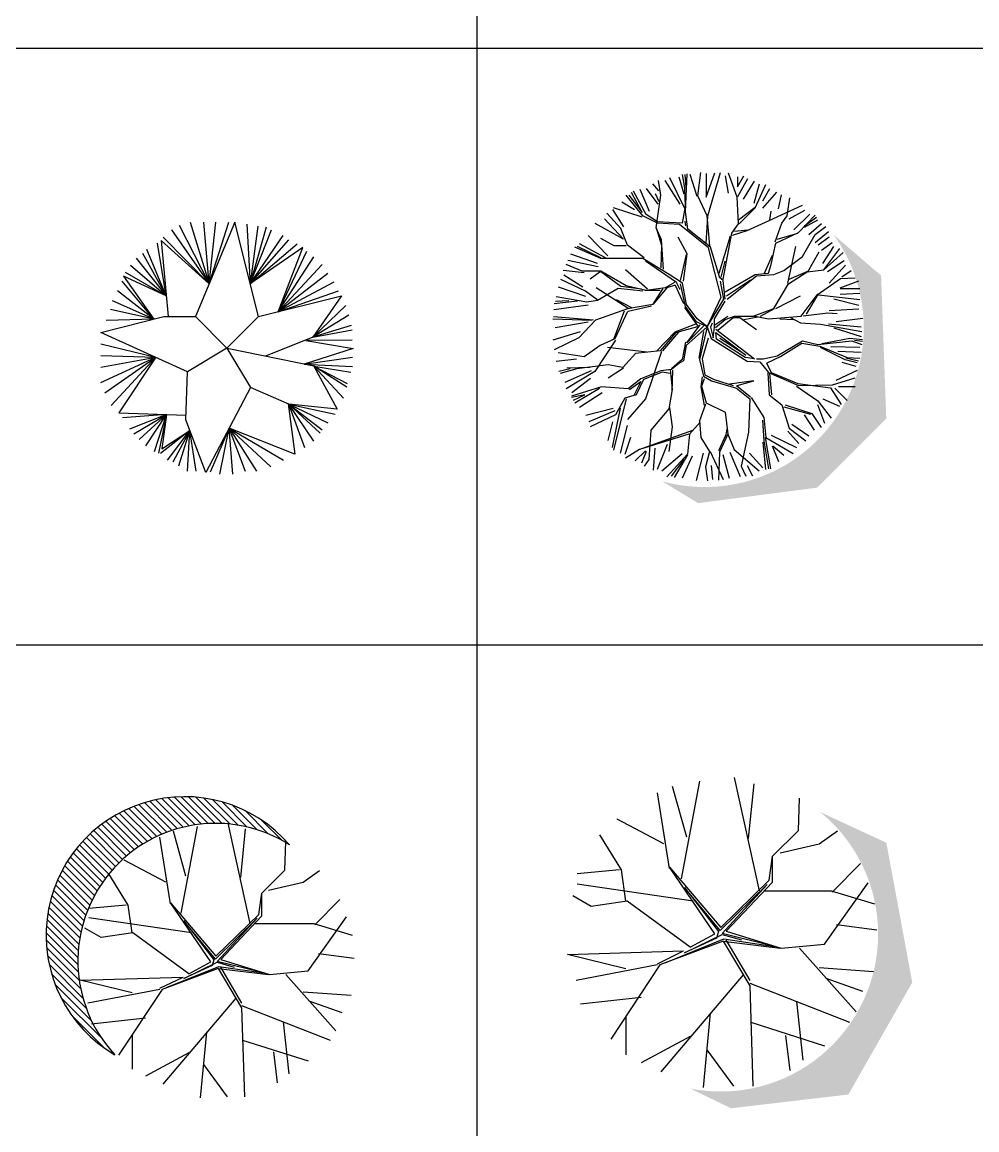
# Model space of a CAD drawing. Header units: inches. Extents: x 7658 to 73799, y 48 to 40262.
# Drawn here: x 64816 to 69287, y 14864 to 20051 of the extents above; entities that cross this region are included whole.
import ezdxf

# ---------------------------------------------------------------- set-up
doc = ezdxf.new("R2010")
doc.units = ezdxf.units.IN
doc.layers.add('www.cad-blocks.net', color=7, linetype='Continuous')

# ---------------------------------------------------------------- blocks, each defined once
blk = doc.blocks.new('A$C516926BB')
for p, q in [((55.55845162756623, 38.51941162519506), (55.558451627566, -2.748136466834694e-06)), ((7.570399702672148e-07, 19.2339217846702), (62.41206010361452, 19.2339217846702)), ((7.570399702672148e-07, 16.44097174518174), (60.31176071131881, 16.44097174518174))]:
    blk.add_line(p, q)
blk = doc.blocks.new('A$C495B7A26')
for p, q in [((0.3303268024085355, 1.144239983092575), (0.5067598199752865, 0.891211537630852)), ((0.3665222310551144, 1.166051243381844), (0.5067598199752865, 0.891211537630852)), ((0.4185562629090782, 1.180627549038718), (0.5067598199752865, 0.891211537630852)), ((0.6271366134540131, 1.179477959281712), (0.4427354065639975, 0.7378922140387658)), ((0.5067598199752865, 0.891211537630852), (0.4819106757390728, 1.180627549038718)), ((0.5067598199752865, 0.891211537630852), (0.5995830569356713, 1.180627549038718)), ((0.5067598199752865, 0.891211537630852), (0.5385125806185442, 1.180627549038718)), ((0.7378922965638139, 0.7378922140387658), (0.6271366134540131, 1.179477959281712)), ((0.6832942952048597, 1.170892279202235), (0.6994423538340016, 0.8911931204856955)), ((0.7353283270588236, 1.16121020756168), (0.6994423538340016, 0.8911931204856955)), ((0.7738076922180426, 1.156369171741289), (0.6994423538340016, 0.8911931204856955)), ((0.6994423538340016, 0.8911931204856955), (0.7986827398888181, 1.144239983092575)), ((0.2818476039578854, 1.09362175918568), (0.3144881992009232, 0.7378922140387658)), ((0.5067598199752865, 0.891211537630852), (0.2818476039578854, 1.09362175918568)), ((0.2918474372493165, 1.110299534154819), (0.5067598199752865, 0.891211537630852)), ((0.6994423538340016, 0.8911931204856955), (0.8530007082556494, 1.117587686983143)), ((0.6994423538340016, 0.8911931204856955), (0.8801596924388377, 1.098170345506105)), ((0.3054936608150456, 0.8359180933161952), (0.2149383577243498, 1.052100707919408)), ((0.3054936608150456, 0.8359180933161952), (0.2646884530659008, 1.081200121037)), ((0.6994423538340016, 0.8911931204856955), (0.9186390575982841, 1.078806202224769)), ((0.945952038724954, 1.061473867827544), (0.6994423538340016, 0.8911931204856955)), ((0.8303923815276448, 0.7610836035264583), (0.945952038724954, 1.061473867827544)), ((0.8303923815276448, 0.7610836035264583), (0.9638709307080262, 1.044865753286786)), ((0.1651386115893274, 1.01092530434903), (0.3054936608150456, 0.8359180933161952)), ((0.1945815322853832, 1.03513048345053), (0.3054936608150456, 0.8359180933161952)), ((0.8303923815276448, 0.7610836035264583), (0.9978320736356636, 1.018160258981425)), ((0.1131045797351362, 0.9454383252852949), (0.3054936608150456, 0.8359180933161952)), ((0.1379796274059117, 0.979378774223278), (0.3054936608150456, 0.8359180933161952)), ((1.036261788001184, 0.9818258912312103), (0.8303923815276448, 0.7610836035264583)), ((1.0634207721846, 0.940597289464904), (0.8303923815280996, 0.7610836035269131)), ((0.2484992548174887, 0.7262277873521725), (0.0995499130403914, 0.9042097235189885)), ((0.1056214376387743, 0.9272761152160456), (0.2484992548174887, 0.7262277873521725)), ((0.3054936608150456, 0.8359180933161952), (0.1056214376387743, 0.9272761152160456)), ((1.090579756367788, 0.8993686876985976), (0.8303923815276448, 0.7610836035264583)), ((0.2484992548174887, 0.7262277873521725), (0.07690915108855734, 0.8581932841282196)), ((0.7378922965638139, 0.7378922140387658), (1.127290312351761, 0.8355211086873169)), ((0.8303923815276448, 0.7610836035264583), (1.113220518319622, 0.8581932841282196)), ((1.127290312351761, 0.8355211086873169), (0.993264200610156, 0.6424214018518342)), ((0.2484992548174887, 0.7262277873519452), (0.05426838913695065, 0.8121236465415222)), ((1.147132010453561, 0.7903123862522534), (0.993264200610156, 0.6424214018518342)), ((7.15638179826783e-08, 0.6641029915385843), (0.2951569615638618, 0.7378922140387658)), ((0.2484992548174887, 0.7262277873521725), (0.02487511923459351, 0.7199843713683549)), ((0.2484992548174887, 0.7262277873521725), (0.04523194467378744, 0.7708950447752159)), ((0.2951569615638618, 0.7378922140387658), (0.4427354065639975, 0.7378922140387658)), ((0.4427354065639975, 0.7378922140387658), (0.5903138515639057, 0.5903137690386302)), ((0.5903138515639057, 0.5903137690386302), (0.7378922965638139, 0.7378922140387658)), ((1.160736327942004, 0.7442427486655561), (0.993264200610156, 0.6424214018518342)), ((1.172056708918035, 0.6957259940709264), (0.993264200610156, 0.6424214018518342)), ((0.993264200610156, 0.6424214018518342), (1.176574931149617, 0.6763618507895899)), ((0.4058407953139067, 0.4796299352885853), (7.15638179826783e-08, 0.6641029915385843)), ((0.993264200610156, 0.6424214018518342), (0.7710350059473967, 0.5527164172378889)), ((0.9602412939684655, 0.625923176963397), (1.180626309871286, 0.5890645993317776)), ((1.176574931149617, 0.6278450961949602), (0.9661548672206663, 0.6254511773827289)), ((7.15638179826783e-08, 0.6108748717260823), (0.2565493682573106, 0.5474896748598894)), ((0.5903138515639057, 0.5903137690386302), (0.4058407953139067, 0.4796299352885853)), ((0.5903138515639057, 0.5903137690386302), (0.7009976853139506, 0.4058407127886312)), ((0.9978320736356636, 0.5066596060999018), (0.5909270048641702, 0.5892918468716744)), ((1.180626309871286, 0.5890645993317776), (0.951978395380138, 0.5159713411278517)), ((7.15638179826783e-08, 0.5551231624988304), (0.2565493682573106, 0.5474896748598894)), ((7.15638179826783e-08, 0.429096636583381), (0.2565493682573106, 0.5474896748598894)), ((7.15638179826783e-08, 0.5018185702795108), (0.2565493682573106, 0.5474896748598894)), ((0.01807296049037177, 0.3805798819887514), (0.2565493682573106, 0.5474896748598894)), ((0.04751588118642758, 0.3223810557533398), (0.2565493682573106, 0.5474896748598894)), ((0.2565493682573106, 0.5474896748598894), (0.08379294643805224, 0.2871522089287737)), ((0.951978395380138, 0.5159713411278517), (1.178809216868558, 0.5478882078662082)), ((0.3981994374701117, 0.2545001578776009), (0.4058407953139067, 0.4796299352885853)), ((0.951978395380138, 0.5159713411278517), (1.178809216868558, 0.5042124890917421)), ((1.135811629477757, 0.3563215046913228), (0.9978320736356636, 0.5066596060999018)), ((1.151650232685142, 0.4072321780984112), (0.9978320736356636, 0.5066596060999018)), ((0.9978320736356636, 0.5066596060999018), (1.153934169197782, 0.424202402567289)), ((0.9978320736356636, 0.5066596060999018), (1.169772772405395, 0.4775601929823097)), ((0.9978320736356636, 0.5066596060999018), (1.107113497314003, 0.3050270974072191)), ((0.7009976853139506, 0.4058407127886312), (0.4915859935165372, 0.008314483039839615)), ((0.8801596924388377, 0.3272752897696591), (0.7009976853139506, 0.4058407127886312)), ((0.8762546579832815, 0.3289877102142782), (0.9087888820490662, 0.09327854512048361)), ((0.8801596924388377, 0.3272752897696591), (1.0634207721846, 0.2399770504166554)), ((0.8801596924388377, 0.3272752897696591), (1.097381915112237, 0.2812056521829618)), ((1.107113497314003, 0.3050270974072191), (0.8801596924388377, 0.3272752897696591)), ((0.9978320736356636, 0.1551259280718114), (0.8801596924388377, 0.3272752897694318)), ((0.954834486244863, 0.1236325961417606), (0.8801596924388377, 0.3272752897696591)), ((1.027225343538021, 0.1915134940177268), (0.8801596924388377, 0.3272752897694318)), ((0.8801596924388377, 0.3272752897694318), (1.036261788001184, 0.2084837184866046)), ((0.08379294643805224, 0.2871522089287737), (0.3989355079436336, 0.2761862750910495)), ((0.3077901947035571, 0.2793578348760093), (0.1017841987593329, 0.2642354277138566)), ((0.3077901947035571, 0.2793578348760093), (0.1334614051743301, 0.2108776372990633)), ((0.1538182306135241, 0.1890663770095671), (0.3077901947035571, 0.2793578348760093)), ((0.1787429290777709, 0.1624140809001346), (0.3077901947035571, 0.2793578348760093)), ((0.2104201354927682, 0.1333146677825425), (0.3077901947035571, 0.2793578348760093)), ((0.2511337863709286, 0.1066623716728827), (0.3077901947035571, 0.2793578348760093)), ((0.3077901947035571, 0.2793578348760093), (0.2692563260911811, 0.09937421884455944)), ((0.3077901947035571, 0.2793578348760093), (0.2850949292985661, 0.1187383621256686)), ((0.4915859935165372, 0.008314483039839615), (0.3981994374701117, 0.2545001578776009)), ((0.6005642914110467, 0.2151879938480761), (0.5113535964351286, 0.009682060679324422)), ((0.5565854695448706, -1.096123014576733e-08), (0.6005642914110467, 0.2151879938480761)), ((0.6005642914110467, 0.2151879938480761), (0.7285758191083005, 0.01452309649971539)), ((0.6764921364604106, 0.0120759794915557), (0.6005642914110467, 0.2151879938480761)), ((0.6005642914110467, 0.2151879938480761), (0.7964484541698766, 0.03388723978082453)), ((0.6177055966559237, -1.096123014576733e-08), (0.6005642914110467, 0.2151879938480761)), ((0.6005642914110467, 0.2151879938480761), (0.8552846447682896, 0.06543376990657634)), ((0.9087888820490662, 0.09327854512048361), (0.6005642914110467, 0.2151879938480761)), ((0.4171629548002329, 0.2045085262241173), (0.2782927705543443, 0.09692710183639974)), ((0.2850949292985661, 0.1187383621256686), (0.4171629548002329, 0.2045085262241173)), ((0.3122042626882831, 0.06543376990657634), (0.4171629548002329, 0.2045085262241173)), ((0.4171629548002329, 0.2045085262241173), (0.3371289611527573, 0.05575169826602178)), ((0.3642879453361729, 0.03878147379691654), (0.4171629548002329, 0.2045085262241173)), ((0.4050015962143334, 0.01452309649971539), (0.4171629548002329, 0.2045085262241173)), ((0.4457152470924939, 0.01452309649971539), (0.4171629548002329, 0.2045085262241173))]:
    blk.add_line(p, q)
blk = doc.blocks.new('A$C5DCD4789')
h = blk.add_hatch(color=256)
h.dxf.hatch_style = 1
h.paths.add_polyline_path([(1.537110548178816, 1.065673355438093), (1.314470489199948, 1.25683048031874, -0.1579299508823828), (1.455939419027345, 0.8201165147700067, -0.4958614292283938), (0.5120963951590056, 0.1024036405945026), (0.6799403903746679, -3.381046553840861e-10), (1.237909560687513, 0.07265958974653586), (1.561369959124477, 0.395590943201114)])
at = {"linetype": 'ByBlock'}
for p, q in [((0.5048086251256336, 1.442138029119633), (0.4952567552329583, 1.511152032553809)), ((0.5245610695440064, 1.510539635580244), (0.5940268363865471, 1.400428572364262)), ((0.6173084260817632, 1.380025426029079), (0.548322699080245, 1.523362202392036)), ((0.5903318487885372, 1.528645145974679), (0.6125017743765966, 1.448094099729587)), ((0.6173084260817632, 1.476645030836835), (0.6077565561893152, 1.538757633927389)), ((0.6173084260817632, 1.538757633927389), (0.6231456799050648, 1.479830292533734)), ((0.6204923827126549, 1.364099117544129), (0.6295135931666209, 1.541942895624288)), ((0.6762116237523514, 1.436298382675204), (0.6422494196899606, 1.538757633927389)), ((0.6793955803832432, 1.438952767422734), (0.6921314069065829, 1.548313419018314)), ((0.7185479184395263, 1.433314091244029), (0.7588232832579251, 1.547120156581514)), ((0.7185479184395263, 1.54342515446001), (0.7185479184395263, 1.433314091244029)), ((0.7260936109687464, 1.345518424311877), (0.7855274680778166, 1.548313419018314)), ((0.8064886232721165, 1.532340148096182), (0.8212685736641561, 1.451789101850864)), ((0.8635344055333007, 1.433113120978305), (0.8226736287708718, 1.545128157321415)), ((0.8652389260805649, 1.480979618609354), (0.8947988268646441, 1.532340148096182)), ((0.8652389260805649, 1.528645145974679), (0.8652389260805649, 1.480979618609354)), ((0.8667183621639651, 1.436298382675204), (0.9134163927496957, 1.520176940695137)), ((0.9420946681191253, 1.506844633458741), (0.8911038392666342, 1.422598585092146)), ((0.4177804772159561, 1.361444732796826), (0.3678984899995612, 1.454879075907456)), ((0.4363535575625974, 1.351888947705902), (0.3769197004535272, 1.461249599301482)), ((0.407060463927337, 1.470264112457471), (0.4510308163437458, 1.367543053484269)), ((0.4366203647114162, 1.473589614366801), (0.4913061811619173, 1.400428572364262)), ((0.4658107667357854, 1.495759627094913), (0.4950011687599272, 1.462874108214919)), ((0.6204923827126549, 1.389050334170406), (0.6173084260817632, 1.476645030836835)), ((0.9420946681191253, 1.404123574485538), (0.9679595813051947, 1.495759627094913)), ((0.9473785968118591, 1.383210687725978), (0.9972605840284814, 1.492040462371961)), ((0.9827395316972343, 1.415208580849594), (1.015624921319386, 1.473589614366801)), ((0.9827395316972343, 1.381953561757427), (1.048510310941765, 1.45548410397214)), ((0.3228147466927567, 1.411513578728318), (0.3815650495012051, 1.374933057727048)), ((0.4204337744083659, 1.345518424311877), (0.3429574963913637, 1.442138029119633)), ((0.3551626634762215, 1.442138029119633), (0.4177804772159561, 1.361444732796826)), ((0.4984407118638501, 1.411347166049154), (0.4798676315174362, 1.448508552513658)), ((0.4830515881481006, 1.289245467665751), (0.5048086251256336, 1.442138029119633)), ((0.7229096543378546, 1.345518424311877), (0.6793955803832432, 1.438952767422734)), ((0.8699023187948569, 1.308357037847372), (0.8635344055333007, 1.433113120978305)), ((1.055900286137785, 1.378258559636151), (1.070680236529824, 1.444399097608084)), ((1.097024558461271, 1.345518424311877), (1.109760384984611, 1.429927859281406)), ((0.3180165027831663, 1.286591082918221), (0.2522147324125399, 1.3582594710997)), ((0.2788443942765753, 1.374933057727048), (0.3302047218887765, 1.294012511269557)), ((0.4177804772159561, 1.339147900918078), (0.2835236392822935, 1.383210687725978)), ((0.4894195014098841, 1.317381945988927), (0.4363535575625974, 1.351888947705902)), ((0.6077565561893152, 1.311542299544499), (0.6204923827126549, 1.389050334170406)), ((0.6326975497975127, 1.283405821221322), (0.6204923827126549, 1.364099117544129)), ((0.8699023187948569, 1.326937731079624), (0.9473785968118591, 1.386395949422877)), ((0.8725556159872667, 1.308357037847372), (0.9473785968118591, 1.383210687725978)), ((1.013180367182485, 1.323752469382725), (1.169194242093681, 1.395420857564432)), ((1.016364323813377, 1.326937731079624), (1.022201577636679, 1.367284379241255)), ((1.107260613749986, 1.330962532482999), (1.180421368190764, 1.371238055605545)), ((1.129061040578335, 1.279602002996398), (1.202591293778823, 1.352763044998937)), ((1.150090502308558, 1.2674795127366), (1.228097439764042, 1.348703686009003)), ((0.3302047218887765, 1.235631477752349), (0.1982936646397775, 1.308792519754888)), ((0.2422640170561863, 1.330962532482999), (0.3302047218887765, 1.235631477752349)), ((0.4894195014098841, 1.311542299544499), (0.4204337744083659, 1.345518424311877)), ((0.5451387424495806, 1.314196684291801), (0.4894195014098841, 1.317381945988927)), ((0.5923674324735657, 1.305171776150473), (0.4894195014098841, 1.311542299544499)), ((0.6077565561893152, 1.311542299544499), (0.5451387424495806, 1.314196684291801)), ((0.7292775675996381, 1.195811124554893), (0.5923674324735657, 1.305171776150473)), ((0.6173084260817632, 1.320567207685826), (0.6204923827126549, 1.298801252756675)), ((0.7170724005147804, 1.217577079484272), (0.7260936109687464, 1.342333162614977)), ((0.7356454808611943, 1.205366909645818), (0.7229096543378546, 1.345518424311877)), ((0.8385934119251033, 1.264294251039473), (0.8699023187948569, 1.308357037847372)), ((0.9102324361188039, 1.277035297827297), (1.013180367182485, 1.323752469382725)), ((1.041305317421575, 1.22394760287807), (1.072083564853074, 1.311542299544499)), ((1.072083564853074, 1.311542299544499), (1.097024558461271, 1.345518424311877)), ((1.178215452547647, 1.298801252756675), (1.234465353025826, 1.339147900918078)), ((1.178215452547647, 1.29243072936265), (1.240833266287382, 1.326937731079624)), ((1.198896306180814, 1.257431990268287), (1.257646608989035, 1.308792519754888)), ((0.2566744686885158, 1.158405933416361), (0.1650387762576884, 1.253736988147011)), ((0.3487947502146653, 1.208552171342717), (0.3180165027831663, 1.286591082918221)), ((0.4830515881481006, 1.289245467665751), (0.5079925817565254, 1.208552171342717)), ((0.5079925817565254, 1.233503387968995), (0.4830515881481006, 1.289245467665751)), ((0.6295135931666209, 1.167674646231717), (0.5859995192120095, 1.245713557807221)), ((0.7388294374920861, 1.19899638625202), (0.6326975497975127, 1.283405821221322)), ((0.779159554816033, 1.077425564817986), (0.8322254986633197, 1.252084081201247)), ((0.7977326351626743, 1.049289086494809), (0.8385934119251033, 1.264294251039473)), ((0.8417773685557677, 1.255269342898146), (0.9102324361188039, 1.277035297827297)), ((0.850798579009961, 1.273850036130398), (0.9134163927496957, 1.280220559524423)), ((1.044489274052466, 1.217577079484272), (1.150090502308558, 1.2674795127366)), ((1.050326527875768, 1.236688649665894), (1.146906545677666, 1.264294251039473)), ((1.169194242093681, 1.15546447639349), (1.228097439764042, 1.258454604595045)), ((1.228086708204955, 1.220851469267018), (1.290531998611414, 1.272211998753619)), ((1.228097439764042, 1.258454604595045), (1.277979426980437, 1.295615991059549)), ((1.242866658596995, 1.209766462902962), (1.294226986209424, 1.246346983904232)), ((0.2240897821734507, 1.145908691302566), (0.1025687707631278, 1.19899638625202)), ((0.2240897821734507, 1.149093952999465), (0.1153045972864675, 1.202181647948919)), ((0.2458468191507563, 1.149093952999465), (0.1243258077404334, 1.214391817787146)), ((0.2867075959131853, 1.205366909645818), (0.2240897821734507, 1.239343034413423)), ((0.3429574963913637, 1.205366909645818), (0.2867075959131853, 1.205366909645818)), ((0.4268016876701495, 1.149093952999465), (0.3487947502146653, 1.208552171342717)), ((0.5079925817565254, 1.208552171342717), (0.5048086251256336, 1.102376781444264)), ((0.5175444516489733, 1.096006258050238), (0.5079925817565254, 1.233503387968995)), ((0.788711424708481, 0.9648796515255071), (0.7292775675996381, 1.195811124554893)), ((0.7823435114469248, 1.055659609888835), (0.7388294374920861, 1.19899638625202)), ((1.022201577636679, 1.117772212979389), (1.044489274052466, 1.217577079484272)), ((1.100701839001204, 1.030714416862793), (1.138090303281388, 1.202374319763294)), ((1.257646608989035, 1.184270948265748), (1.308637437841526, 1.220851469267018)), ((1.264667085425344, 1.121825412415092), (1.316027413037546, 1.20237645866041)), ((1.269040238561729, 1.093234760445512), (1.34381716712187, 1.192978198762376)), ((0.2093786274338072, 1.121825412415092), (0.08448804662111797, 1.165795937659141)), ((0.4204337744083659, 1.145908691302566), (0.2240897821734507, 1.145908691302566)), ((0.5451387424495806, 1.071055041424188), (0.4204337744083659, 1.145908691302566)), ((0.5982046862968673, 1.042918563101011), (0.6263296365359565, 1.164489384534818)), ((0.610940512820207, 1.039733301404112), (0.6295135931666209, 1.167674646231717)), ((0.9914233302051798, 1.077425564817986), (1.028569490898235, 1.161834999787288)), ((1.081635434745522, 1.08963573465644), (1.169194242093681, 1.15546447639349)), ((1.194263310001588, 1.083838639444593), (1.247185145914955, 1.177438460184021)), ((1.269040238561729, 1.093234760445512), (1.359531159355583, 1.174185956760766)), ((0.1370616342637732, 1.08698134990891), (0.06223865343918078, 1.117772212979389)), ((0.2127041162721071, 1.10704540392976), (0.07007759498901578, 1.136605420900423)), ((0.4427214708241536, 1.002571914939608), (0.339773539760472, 1.092820996353339)), ((0.579631605950226, 1.033893654959684), (0.4331696009317056, 1.133698521464339)), ((0.788711424708481, 1.058844871585734), (0.8072845050551223, 1.133698521464339)), ((1.009996410551821, 1.077425564817986), (1.022201577636679, 1.117772212979389)), ((1.034937404160019, 1.071055041424188), (1.081635434745522, 1.08963573465644)), ((1.191192759795058, 1.083838639444593), (1.269040238561729, 1.093234760445512)), ((1.286837011013404, 1.085244891413822), (1.363692753051964, 1.136605420900423)), ((1.294226986209424, 1.030189359805945), (1.371082728247984, 1.11443540817254)), ((0.1528049281712356, 0.9933106274938837), (0.03738836452407668, 1.046434850075684)), ((0.1469333370275763, 1.07785488717127), (0.04790766940095637, 1.088939893535098)), ((0.1395433618315565, 1.01171434919911), (0.05160265699896627, 1.066769880807215)), ((0.2240897821734507, 1.08698134990891), (0.1370616342637732, 1.08698134990891)), ((0.2214407563180885, 1.083838639444593), (0.1746600208180098, 1.04950665886463)), ((0.3429574963913637, 1.017967346474734), (0.2240897821734507, 1.08698134990891)), ((0.3180727775250034, 1.015174678284438), (0.2245113065246187, 1.083838639444593)), ((0.6077565561893152, 1.030708393262557), (0.5451387424495806, 1.071055041424188)), ((0.7977326351626743, 1.042918563101011), (0.7823435114469248, 1.055659609888835)), ((0.8009165917933387, 0.9558547433841795), (0.7855274680778166, 1.039733301404112)), ((0.8072845050551223, 0.9558547433841795), (0.7977326351626743, 1.042918563101011)), ((0.8072845050551223, 0.9898308681515573), (0.9473785968118591, 1.071055041424188)), ((0.8136524183166784, 0.9712501749193052), (0.9256215598345534, 1.04610382479791)), ((0.8168363749475702, 0.9558547433841795), (0.9537465100736426, 1.064684518030163)), ((0.9473785968118591, 1.071055041424188), (1.009996410551821, 1.077425564817986)), ((0.9537465100736426, 1.064684518030163), (1.034937404160019, 1.071055041424188)), ((1.103772389207734, 1.027642608074075), (1.191192759795058, 1.083838639444593)), ((1.106842939414264, 1.04950665886463), (1.194263310001588, 1.086910448233311)), ((1.237792874694833, 0.9746990801268112), (1.347068337928931, 1.052578467653348)), ((1.345587313821625, 1.008388847290007), (1.433528018654215, 1.041274366170001)), ((1.347068337928931, 1.052578467653348), (1.41552354547548, 1.055650276442066)), ((1.352607790257935, 1.059379876564435), (1.396578142674116, 1.088939893535098)), ((0.1543233122235961, 0.9677438239552885), (0.02610724257260699, 1.01171434919911)), ((0.2120484850979665, 0.9495825259130015), (0.1528049281712356, 0.9933106274938837)), ((0.3554612418051875, 0.9091069277553743), (0.2026562138778445, 1.008850366072238)), ((0.3056099560983512, 1.00577855728352), (0.2089779348914362, 0.9495825259130015)), ((0.4208458991452062, 0.9933106274938837), (0.3056099560983512, 1.00577855728352)), ((0.4147047987321457, 1.002706748494802), (0.3180727775250034, 1.015174678284438)), ((0.4363535575625974, 0.9962013915455827), (0.3429574963913637, 1.017967346474734)), ((0.5019445487189387, 0.9963824362826017), (0.4302381703653282, 0.9963824362826017)), ((0.5265656621029393, 1.008942438333406), (0.4363535575625974, 0.9962013915455827)), ((0.5144073701455909, 1.00577855728352), (0.4676266346452849, 0.930970978545929)), ((0.5329335753647229, 1.008942438333406), (0.4676624644325784, 0.930903526757902)), ((0.5700797360577781, 1.033893654959684), (0.5265656621029393, 1.008942438333406)), ((0.5732636926886698, 1.02115260817186), (0.5329335753647229, 1.008942438333406)), ((0.5732636926886698, 1.02115260817186), (0.610940512820207, 0.934088788454801)), ((0.5955513891044575, 0.9993866532424818), (0.579631605950226, 1.033893654959684)), ((0.6204923827126549, 0.9213477416669775), (0.5982046862968673, 1.027523131565658)), ((0.6263296365359565, 0.930903526757902), (0.6077565561893152, 1.030708393262557)), ((1.035136561060881, 0.9121787365440923), (1.103772389207734, 1.027642608074075)), ((1.345587313821625, 1.004693845168731), (1.437223006252225, 1.004693845168731)), ((0.1154164638910515, 0.9465107171242835), (0.006141000656953111, 0.9340427873346471)), ((0.01246272167054485, 0.9465107171242835), (0.07477682880403336, 0.9495825259130015)), ((0.1589460285842961, 0.94036709954662), (0.01553327187707509, 0.9653029591258928)), ((0.2089779348914362, 0.9495825259130015), (0.1589460285842961, 0.94036709954662)), ((0.2962176848782292, 0.9528350293362564), (0.3679240632318397, 0.9154312399675746)), ((0.722500649041649, 0.8249935753340196), (0.788711424708481, 0.9648796515255071)), ((0.722500649041649, 0.8249935753340196), (0.8009165917933387, 0.9558547433841795)), ((0.7574025178387274, 0.8624204002733222), (0.8072845050551223, 0.946298958293255)), ((1.044528832281003, 0.9121787365440923), (1.159945395928162, 0.9714465767033289)), ((1.163015946134692, 0.8747749471751831), (1.237792874694833, 0.9746990801268112)), ((1.187941588987997, 0.8841710681761015), (1.244114595708425, 0.9808426977042473)), ((1.244114595708425, 0.9746990801268112), (1.437378638122254, 0.9528350293362564)), ((1.316027413037546, 0.957028317803406), (1.433528018654215, 0.9274683008325155)), ((1.345587313821625, 0.978828830319344), (1.437223006252225, 0.98252383244062)), ((0.1650387762576884, 0.9274683008325155), (0.003937316984547579, 0.905667788316805)), ((0.3487947502146653, 0.9091375718287509), (0.1991487885652532, 0.8560498768795242)), ((0.3336061491584132, 0.8997108067544559), (0.283754863451577, 0.7656353878574009)), ((0.3491395207915957, 0.8966389979657379), (0.2898959638648648, 0.768707196646119)), ((0.4676624644325784, 0.930903526757902), (0.3487947502146653, 0.9091375718287509)), ((0.3523906915986572, 0.8997108067544559), (0.4614855342322244, 0.9246466663337287)), ((0.6796752194995861, 0.8279750368055829), (0.6173611123660976, 0.9154312399675746)), ((0.6730276671214597, 0.8496793534854987), (0.6204923827126549, 0.9213477416669775)), ((0.6762116237523514, 0.8624204002733222), (0.6263296365359565, 0.930903526757902)), ((0.9385045398537386, 0.8747749471751831), (1.035136561060881, 0.9121787365440923)), ((0.9728224539273924, 0.8747749471751831), (1.038387731867715, 0.9121787365440923)), ((1.172408217354814, 0.8778467559639012), (1.287824781001973, 0.8904953803883018)), ((1.287824781001973, 0.8904953803883018), (1.331354345695217, 0.8872428769648195)), ((1.294226986209424, 0.9019727861953015), (1.433528018654215, 0.909362790438081)), ((-9.975610737456009e-08, 0.8623070173855467), (0.1808011212310703, 0.8561633998081106)), ((0.1901933924511923, 0.8561633998081106), (0.003070450450422868, 0.8717031383864651)), ((0.1650387762576884, 0.8469172545874244), (0.01132729218056738, 0.8214217399502104)), ((0.1991487885652532, 0.8560498768795242), (0.121141851109769, 0.7748257036068935)), ((0.6672123980729339, 0.8373711578065013), (0.5705803768657915, 0.7999673684375921)), ((0.6267533835862196, 0.7500956492790465), (0.6890674907197081, 0.8342993490175559)), ((0.7260936109687464, 0.8247281368594486), (0.6730276671214597, 0.8496793534854987)), ((0.7260936109687464, 0.8247281368594486), (0.6762116237523514, 0.8624204002733222)), ((0.7451973507538696, 0.8433088300917007), (0.7388294374920861, 0.8247281368594486)), ((0.7574025178387274, 0.8247281368594486), (0.7574025178387274, 0.8624204002733222)), ((0.757703318866561, 0.8342993490175559), (0.8200174260000495, 0.8747749471751831)), ((0.7607738690730912, 0.8218314192279195), (0.8075546045733972, 0.8592352085968287)), ((0.7732366904999708, 0.8093634894385104), (0.8449430688533539, 0.868631329597747)), ((0.8075546045733972, 0.8592352085968287), (0.8512647898669456, 0.8747749471751831)), ((0.8449430688533539, 0.868631329597747), (0.8761904327204775, 0.868631329597747)), ((0.8512647898669456, 0.8747749471751831), (0.9478968110738606, 0.8747749471751831)), ((0.8761904327204775, 0.868631329597747), (0.9540379114871484, 0.8124352982272285)), ((0.8947943545601902, 0.8592352085968287), (0.9603596325007402, 0.8717031383864651)), ((0.9478968110738606, 0.8747749471751831), (1.010210918207349, 0.8623070173855467)), ((1.010210918207349, 0.8623070173855467), (1.163015946134692, 0.8747749471751831)), ((1.063313374721247, 0.8623070173855467), (1.128698032061266, 0.8592352085968287)), ((1.113164660427856, 0.868631329597747), (1.159945395928162, 0.8436954700184742)), ((1.159945395928162, 0.8436954700184742), (1.253506866928547, 0.8373711578065013)), ((1.253506866928547, 0.8373711578065013), (1.446770909342376, 0.8030391772263101)), ((1.290531998611414, 0.8395272503446449), (1.444243482688535, 0.8251167420714864)), ((1.327112375831575, 0.8506122567087004), (1.451633457884554, 0.865392265194032)), ((0.1284583990375268, 0.8029467293433754), (0.0002423293865376763, 0.7626712062208298)), ((0.5705803768657915, 0.7999673684375921), (0.4864111770855288, 0.7126918599101373)), ((0.5736509270725492, 0.796895559648874), (0.5019445487189387, 0.7126918599101373)), ((0.5144073701455909, 0.7126918599101373), (0.5893649193060355, 0.7999673684375921)), ((0.6766046692930558, 0.8249032280168649), (0.5736509270725492, 0.796895559648874)), ((0.722500649041649, 0.8249935753340196), (0.6236828333796893, 0.7376277194894101)), ((0.7046008623528905, 0.8279750368055829), (0.6267533835862196, 0.7500956492790465)), ((0.7046008623528905, 0.8030391772263101), (0.6829263903064202, 0.6783598793301735)), ((0.722500649041649, 0.8249935753340196), (0.6859969405129505, 0.6720355671179732)), ((0.722500649041649, 0.8249935753340196), (0.7420133941229778, 0.7716404419099945)), ((0.7388294374920861, 0.8247281368594486), (0.7510346045769438, 0.7748257036068935)), ((0.7510346045769438, 0.7748257036068935), (0.7574025178387274, 0.8247281368594486)), ((0.7637704311002835, 0.8151723517685241), (0.9447252996196767, 0.6750208371022381)), ((0.7637704311002835, 0.799776920233171), (0.9038645228572477, 0.6936015303344902)), ((0.7669543877311753, 0.7684551802130954), (0.7637704311002835, 0.799776920233171)), ((1.316027413037546, 0.8214217399502104), (1.444243482688535, 0.7807767166152644)), ((0.121141851109769, 0.7748257036068935), (0.005988752961002319, 0.7185527469607678)), ((0.2214407563180885, 0.7376277194894101), (0.1464832071576438, 0.6845034969076096)), ((0.293147134671699, 0.7625635790686829), (0.1963344928644801, 0.6158395357474546)), ((0.2898959638648648, 0.768707196646119), (0.2214407563180885, 0.7376277194894101)), ((0.4396304415854502, 0.7063675476981643), (0.255578049791211, 0.7282315984884917)), ((0.6204316625726278, 0.7531674580677645), (0.6048982909394454, 0.6720355671179732)), ((0.6236828333796893, 0.7376277194894101), (0.6112200119528097, 0.6658919495405371)), ((0.7264559549996648, 0.7719597000696012), (0.6984597619398301, 0.6751073759066912)), ((0.7420133941229778, 0.7716404419099945), (0.9102324361188039, 0.665465052011541)), ((0.900680566226356, 0.6813913604962636), (0.7669543877311753, 0.7684551802130954)), ((0.9038645228572477, 0.6936015303344902), (0.7823435114469248, 0.7716404419099945)), ((1.050326527875768, 0.6904162686375912), (1.169194242093681, 0.7594302720717678)), ((1.066246311029772, 0.6872310069406922), (1.166010285462789, 0.7498744869808434)), ((1.166010285462789, 0.7498744869808434), (1.249854476741575, 0.7344790554454903)), ((1.169194242093681, 0.7594302720717678), (1.240833266287382, 0.7435039635868179)), ((1.240833266287382, 0.7435039635868179), (1.39950043839076, 0.7594302720717678)), ((1.249854476741575, 0.7344790554454903), (1.377743401413454, 0.6813913604962636)), ((1.368722190959488, 0.6718355754053391), (1.25303843337224, 0.7281085320516922)), ((1.390479227936794, 0.7716404419099945), (1.259406346634023, 0.7466892252839443)), ((1.301616961405443, 0.7331111892501667), (1.437223006252225, 0.7297856873408364)), ((1.449382425607382, 0.7652699185161964), (1.390479227936794, 0.7716404419099945)), ((1.39950043839076, 0.7594302720717678), (1.446729128414972, 0.7435039635868179)), ((1.449382425607382, 0.7562450103746414), (1.4122362649141, 0.76208465681907)), ((0.1103529598071873, 0.6747301557329592), (0.01502227977857729, 0.6636451493689037)), ((0.1464832071576438, 0.6845034969076096), (0.02492554309719708, 0.7032957389094463)), ((0.3867086056720836, 0.7002239301205009), (0.3274650487451254, 0.634631777749064)), ((0.5019445487189387, 0.7126918599101373), (0.3867086056720836, 0.7002239301205009)), ((0.5082662697325304, 0.7094393564868824), (0.4333087205718584, 0.4880884290623726)), ((0.6984597619398301, 0.6751073759066912), (0.7109225833664823, 0.6002997971691002)), ((0.9447252996196767, 0.6750208371022381), (0.900680566226356, 0.6813913604962636)), ((0.9537465100736426, 0.6750208371022381), (0.9850554169436236, 0.6750208371022381)), ((0.9850554169436236, 0.6750208371022381), (1.050326527875768, 0.6904162686375912)), ((1.003628497290038, 0.6564401438699861), (1.066246311029772, 0.6872310069406922)), ((1.334502351027595, 0.7113106767342288), (1.444243482688535, 0.7076156746127253)), ((1.430809345260741, 0.665465052011541), (1.371906147590153, 0.6782060987993646)), ((1.377743401413454, 0.6813913604962636), (1.437177258522297, 0.6782060987993646)), ((0.0810985498176251, 0.628307465537091), (0.02799609330395469, 0.6158395357474546)), ((0.1121652930842174, 0.628307465537091), (0.03431781431731906, 0.6066241093810731)), ((0.1746600208180098, 0.634631777749064), (0.06538455758391137, 0.6315599689603459)), ((0.2588292205982725, 0.6470997075387004), (0.1121652930842174, 0.628307465537091)), ((0.3274650487451254, 0.634631777749064), (0.2588292205982725, 0.6470997075387004)), ((0.330535598951883, 0.6315599689603459), (0.2588292205982725, 0.5847600585907458)), ((0.5550470052326091, 0.6252356567481456), (0.5051957195257728, 0.6190920391707095)), ((0.5487252842190173, 0.6252356567481456), (0.5581175554391393, 0.5316358360087179)), ((0.6048982909394454, 0.6720355671179732), (0.5550470052326091, 0.628307465537091)), ((0.5893649193060355, 0.6534240197509007), (0.5550470052326091, 0.6252356567481456)), ((0.6112200119528097, 0.6658919495405371), (0.5893649193060355, 0.6534240197509007)), ((0.6859969405129505, 0.6720355671179732), (0.7046008623528905, 0.5941561795914367)), ((0.9102324361188039, 0.665465052011541), (0.9696662932278741, 0.6622797903144146)), ((0.9696662932278741, 0.6622797903144146), (1.009996410551821, 0.612377357062087)), ((1.000444540659146, 0.6564401438699861), (1.022201577636679, 0.612377357062087)), ((1.327112375831575, 0.5757040988810331), (1.426138043458195, 0.6233696262463582)), ((1.352607790257935, 0.6599501472476277), (1.418748068262175, 0.6414751366407927)), ((1.424441431998957, 0.6564401438699861), (1.368722190959488, 0.6718355754053391)), ((0.179818726649728, 0.6196746241248547), (0.05529764459697617, 0.5646190925169776)), ((0.1963344928644801, 0.6158395357474546), (0.06231400737738113, 0.5348883394322002)), ((0.1761237390517181, 0.5830941031235852), (0.08818303421912788, 0.5169535651516526)), ((0.4116342485253881, 0.5816882498018003), (0.3523906915986572, 0.5348883394322002)), ((0.4240970699522677, 0.5784357463785454), (0.3897791558786139, 0.5066999764296725)), ((0.5051957195257728, 0.6190920391707095), (0.4116342485253881, 0.5816882498018003)), ((0.5113368199390607, 0.6127677269587366), (0.4240970699522677, 0.5784357463785454)), ((0.5487252842190173, 0.6066241093810731), (0.5113368199390607, 0.6127677269587366)), ((0.5581175554391393, 0.5191679062190815), (0.5611881056456696, 0.6221638479594276)), ((0.6984597619398301, 0.5909036761681818), (0.6921380409262383, 0.5441037657983543)), ((0.707852033159952, 0.5816882498018003), (0.6953892117330724, 0.5473562692218366)), ((0.7046008623528905, 0.5941561795914367), (0.7421699472333785, 0.5722921288011094)), ((0.7109225833664823, 0.6002997971691002), (0.7546327686600307, 0.5784357463785454)), ((0.7421699472333785, 0.5722921288011094), (0.8606570610870676, 0.5379601482209182)), ((0.7546327686600307, 0.5784357463785454), (0.8449430688533539, 0.5504280780105546)), ((0.9415750900604962, 0.5722921288011094), (0.8263391470136412, 0.5565716955879907)), ((0.8637276112935979, 0.5504280780105546), (0.9415750900604962, 0.5722921288011094)), ((1.007140368000819, 0.6096959181697912), (1.013281468413879, 0.5066999764296725)), ((1.009996410551821, 0.612377357062087), (1.150090502308558, 0.5502647539715326)), ((1.025924910441063, 0.5066999764296725), (1.016532639220941, 0.6066241093810731)), ((1.022201577636679, 0.612377357062087), (1.146906545677666, 0.5598205390622297)), ((1.309288333850418, 0.5534500156684317), (1.415420221544991, 0.5874261404360368)), ((0.2275818567313763, 0.5441037657983543), (0.08723965023068558, 0.500556358852009)), ((0.1029536424643993, 0.4692961870607633), (0.2181895855112543, 0.5379601482209182)), ((0.3523906915986572, 0.5348883394322002), (0.2275818567313763, 0.5441037657983543)), ((0.3585317920117177, 0.5316358360087179), (0.4116342485253881, 0.5692203200123913)), ((0.4116342485253881, 0.5692203200123913), (0.3803868846584919, 0.5066999764296725)), ((0.5581175554391393, 0.5316358360087179), (0.5425841838059569, 0.4412885186927724)), ((0.6921380409262383, 0.5441037657983543), (0.707852033159952, 0.4568282572711269)), ((0.6953892117330724, 0.5473562692218366), (0.7170636837795428, 0.4692961870607633)), ((0.8606570610870676, 0.5504280780105546), (0.9260417184270864, 0.4973038554287541)), ((0.8606570610870676, 0.5379601482209182), (0.9229711682205561, 0.4880884290623726)), ((1.141160853487918, 0.5473562692218366), (1.241044045501667, 0.4786923080616816)), ((1.146906545677666, 0.5598205390622297), (1.29973646395797, 0.5407089688806082)), ((1.150090502308558, 0.5502647539715326), (1.309288333850418, 0.5534500156684317)), ((1.29973646395797, 0.5407089688806082), (1.349618451174365, 0.4626700573051039)), ((1.319722400635555, 0.5391235778797636), (1.378472703444004, 0.4803730441503831)), ((1.338197338625605, 0.5465135821223157), (1.415053080664165, 0.5465135821223157)), ((0.149734377964478, 0.5066999764296725), (0.08723965023068558, 0.4942320466400361)), ((0.09663192145080757, 0.4817641168503997), (0.149734377964478, 0.5066999764296725)), ((0.2311790542621566, 0.5169535651516526), (0.1247634114395169, 0.4474875252703896)), ((0.3429984203785352, 0.4880884290623726), (0.283754863451577, 0.2477645650017166)), ((0.3366766993649435, 0.491160237851318), (0.293147134671699, 0.4131001556900173)), ((0.3897791558786139, 0.5066999764296725), (0.3366766993649435, 0.491160237851318)), ((0.4333087205718584, 0.4880884290623726), (0.3491395207915957, 0.3914167995342268)), ((0.7170636837795428, 0.4692961870607633), (0.8075546045733972, 0.4255680854796537)), ((0.9229711682205561, 0.4880884290623726), (0.9166494472069644, 0.3321489593749902)), ((0.9291122686336166, 0.4942320466400361), (0.9883558255605749, 0.4006322259006083)), ((1.013281468413879, 0.5066999764296725), (1.072525025340838, 0.4599000660598449)), ((1.241044045501667, 0.4786923080616816), (1.303358152635155, 0.3975604171116629)), ((1.264667085425344, 0.4877630483931625), (1.341892326223615, 0.4548775295131691)), ((0.2825393818745852, 0.4437925231491135), (0.1543233122235961, 0.410537504056947)), ((0.2899293570703776, 0.432707516785058), (0.1687337638556983, 0.381346987298457)), ((0.3148216067181693, 0.4443603274814905), (0.2774331424379852, 0.2604131894258899)), ((0.5425841838059569, 0.4412885186927724), (0.4584149840256941, 0.3413643857411444)), ((0.5456547340124871, 0.4474321362702085), (0.5581175554391393, 0.357084818954263)), ((0.7139931335730125, 0.4631525694833272), (0.6859969405129505, 0.3850924873220265)), ((0.8075546045733972, 0.4255680854796537), (0.8200174260000495, 0.3227528383740719)), ((1.072525025340838, 0.4599000660598449), (1.106842939414264, 0.3507605067420627)), ((1.08191729656096, 0.4506846396936908), (1.20672613142824, 0.4163526591134996)), ((1.088239017574551, 0.4599000660598449), (1.212867231841528, 0.4194244679022177)), ((1.212867231841528, 0.4194244679022177), (1.256577417135077, 0.3538323155307808)), ((1.239171670998985, 0.4618980335437755), (1.272057060621364, 0.3739569830556775)), ((0.293147134671699, 0.4131001556900173), (0.1746600208180098, 0.357084818954263)), ((0.2788443942765753, 0.381346987298457), (0.2566744686885158, 0.2934059368105864)), ((0.3483101611191159, 0.363241476903795), (0.3154247714967369, 0.2346554030812058)), ((0.6890674907197081, 0.3789488697445904), (0.6392162050128718, 0.3227528383740719)), ((0.6859969405129505, 0.3850924873220265), (0.6921380409262383, 0.3070324051609532)), ((0.9822147251475144, 0.3881642961109719), (0.9883558255605749, 0.2914926665825988)), ((0.9883558255605749, 0.4006322259006083), (0.9977480967806969, 0.3070324051609532)), ((1.118345576544016, 0.3702619809344014), (1.198896306180814, 0.3155759495386974)), ((1.176726380592754, 0.4142325061784504), (1.224391720606945, 0.3410714641759114)), ((0.6361456548063416, 0.3227528383740719), (0.4053125275120237, 0.2510170684251989)), ((0.4208458991452062, 0.257160686002635), (0.6547495766460543, 0.3413643857411444)), ((0.4584149840256941, 0.3413643857411444), (0.4490227128055722, 0.2042171580553713)), ((0.5581175554391393, 0.357084818954263), (0.5425841838059569, 0.2416209474242805)), ((0.6392162050128718, 0.3227528383740719), (0.6298239337927498, 0.2291530176346441)), ((0.8106251547799275, 0.3196810295853538), (0.776307240706501, 0.2446927562129986)), ((0.8200174260000495, 0.3227528383740719), (0.7795584115133352, 0.2385491386355625)), ((0.813876325586989, 0.3476886979533447), (0.8106251547799275, 0.3196810295853538)), ((0.8200174260000495, 0.3227528383740719), (0.8481942396604154, 0.2510170684251989)), ((0.9166494472069644, 0.3321489593749902), (0.882331533133538, 0.1729569862638982)), ((1.023014896515406, 0.3189014514478004), (1.140146003372365, 0.2605204179305929)), ((1.099870638553966, 0.337376462054408), (1.151230966166395, 0.2786259283252548)), ((1.106842939414264, 0.3507605067420627), (1.184871038781466, 0.2914926665825988)), ((0.3630901115111556, 0.3081859452959179), (0.3375946970847963, 0.2272653988386537)), ((0.535276533578326, 0.2749309262037514), (0.4876111935639074, 0.1577993589573907)), ((0.6921380409262383, 0.3070324051609532), (0.7327776760132565, 0.2416209474242805)), ((0.9977480967806969, 0.1574172476855438), (0.9852852753540446, 0.2853490490051627)), ((0.9883558255605749, 0.2914926665825988), (1.010210918207349, 0.1604890564744892)), ((0.9946775465741666, 0.3070324051609532), (1.019603189427471, 0.1604890564744892)), ((0.9977480967806969, 0.3070324051609532), (1.125627481854508, 0.2322248264233622)), ((1.026709884113416, 0.2679104221733724), (1.055900286137785, 0.1943798799586602)), ((1.030404871711426, 0.2679104221733724), (1.081395700563917, 0.2239398969293234)), ((0.4053125275120237, 0.2510170684251989), (0.339927870172005, 0.2103607756328074)), ((0.4329253771134063, 0.2457404094452613), (0.385260037099215, 0.1980748820799363)), ((0.4366203647114162, 0.2420454073239853), (0.4144504391233568, 0.1869898757158808)), ((0.4768957295298151, 0.2568254158093168), (0.4695057543337953, 0.1541043568358873)), ((0.6051117991805768, 0.2309604009599298), (0.5097811191519668, 0.1504093547146113)), ((0.6298239337927498, 0.2291530176346441), (0.5331919125858349, 0.12308526710558)), ((0.6298239337927498, 0.2260812088459261), (0.5675098266592613, 0.1200134583168619)), ((0.6527771391949955, 0.2202448948080473), (0.6051117991805768, 0.1175238358346178)), ((0.7041374668071967, 0.2346554030812058), (0.6708825784253349, 0.1064388294707896)), ((0.7327776760132565, 0.2416209474242805), (0.7139931335730125, 0.1698851774751802)), ((0.7358482262197867, 0.2416209474242805), (0.7981623333532752, 0.1106173373159436)), ((0.7795584115133352, 0.2385491386355625), (0.776307240706501, 0.1075455285272255)), ((0.7957731592380242, 0.2272653988386537), (0.824963561262166, 0.1175238358346178)), ((0.8286585488601759, 0.2383504052024819), (0.8763238888745946, 0.1249138400773973)), ((0.8481942396604154, 0.2510170684251989), (0.9666813535141046, 0.1510929354735708)), ((0.920294241290776, 0.2346554030812058), (0.9827395316972343, 0.1651893631999428)), ((0.4490227128055722, 0.2042171580553713), (0.4271676201587979, 0.1729569862638982)), ((0.5550470052326091, 0.126157075894298), (0.6142905621595673, 0.2042171580553713)), ((0.7139931335730125, 0.1698851774751802), (0.7233854047931345, 0.1042930251037433)), ((0.7407178440275857, 0.1762743695639983), (0.7481078192236055, 0.1101338315920657)), ((0.882331533133538, 0.1729569862638982), (0.9041866257803122, 0.126157075894298)), ((0.9092092784967463, 0.1762743695639983), (0.9350741916828156, 0.1286088421986733))]:
    blk.add_line(p, q, dxfattribs=at)
blk = doc.blocks.new('A$C1A530E54')
h = blk.add_hatch()
h.set_pattern_fill('ANSI31', color=256, scale=0.189, angle=90, style=0)
h.set_pattern_definition([(135, (-119.8795282696226, -0.03700665315409424), (-0.01670539770553219, -0.01670539770553219), [])])
edge = h.paths.add_edge_path()
edge.add_arc((0.6483813891668433, 0.7621782771914241), 0.6483823412307177, 40.62302626175415, 239.7449716058737)
edge.add_arc((0.7935130811631552, 0.6411904275614688), 0.6445181783427522, 57.426457162494785, 222.9415407232987, ccw=False)
at = {"linetype": 'ByBlock'}
for p, q in [((0.6546802612026568, 1.037773250426426), (0.5961253470170504, 1.248570941494791)), ((0.6321591403620914, 0.8648110423703201), (0.7087309512201045, 1.270191217501633)), ((0.9564632804670055, 0.8161654213545262), (0.8528661246002684, 1.286406424507049)), ((0.9114210387858748, 1.032368181424545), (0.9339421596264401, 1.259381079498098)), ((0.5826126745125748, 0.9080515943844603), (0.5330662086632856, 1.221545596485839)), ((1.11805232249867, 1.066224933088279), (1.123119574687735, 1.199925320478997)), ((0.5600915536720095, 1.010747905417702), (0.3664099144425563, 1.113444216450944)), ((0.3844268111151905, 0.9026465253825791), (0.2943423277527017, 1.048583388429961)), ((1.010889322498542, 0.9590619330883783), (1.11805232249867, 1.066224933088279)), ((1.204195609714134, 1.010747905417702), (1.280767420572147, 1.06479859543515)), ((1.042043539661563, 0.9729124224054431), (1.204195609714134, 1.010747905417702)), ((0.997001297980205, 0.8594059733686663), (1.010889322498542, 0.9590619330883783)), ((1.010889322498542, 0.8518989330884779), (1.010889322498542, 0.9590619330883783)), ((0.3754183627788734, 0.9026465253825791), (0.1997536202218271, 0.8864313183773902)), ((0.4024437077875973, 0.7729248693406134), (0.3844268111151905, 0.9026465253825791)), ((0.7717900895738694, 0.6377981442967666), (0.5826126745125748, 0.9134566633861141)), ((0.5826126745125748, 0.9134566633861141), (0.7954739429476376, 0.6631513972261018)), ((1.258246299731582, 0.8107603523528724), (1.375356128102794, 0.929671870391303)), ((0.6817056062113807, 0.7729248693406134), (0.1997536202218271, 0.8431907663632501)), ((0.6447046226851398, 0.8298389044077794), (0.786121035529959, 0.6465206116629361)), ((0.7936501501026214, 0.6504488607931762), (0.6447046226851398, 0.8298389044077794)), ((0.9884250705717932, 0.8412962977045026), (0.7936501501026214, 0.6504488607931762)), ((0.7954739429476376, 0.6631513972261018), (0.997001297980205, 0.8594059733686663)), ((0.8011792646755111, 0.638991467496453), (0.9884250705717932, 0.8412962977045026)), ((0.8179506674091499, 0.6477222167729906), (1.010889322498542, 0.8518989330884779)), ((1.226716730554699, 0.5945575922828539), (1.406885697279677, 0.8485958353651313)), ((0.2583085344076608, 0.7513045933335434), (0.1817367235494203, 0.7945451453476835)), ((0.9789844013077982, 0.8161654213545262), (1.253742075563423, 0.8161654213545262)), ((1.253742075563423, 0.8161654213545262), (1.4339110422884, 0.7621147313370784)), ((0.4069479319557558, 0.7729248693406134), (0.2583085344076608, 0.7513045933335434)), ((0.6682652470594803, 0.5815800711093289), (0.4069479319557558, 0.7729248693406134)), ((1.276263196403988, 0.6756336273090255), (1.442919490624718, 0.6540133513019555)), ((0.6447046226851398, 0.5587897144205272), (0.8011792646755111, 0.6350632183662128)), ((0.6682652470594803, 0.5815800711093289), (0.7717900895738694, 0.6377981442967666)), ((0.786121035529959, 0.6465206116629361), (0.7782645681495524, 0.6196775759394768)), ((1.018868881670187, 0.5853053960497618), (0.8011792646755111, 0.638991467496453)), ((0.8011792646755111, 0.6350632183662128), (0.8813807025155711, 0.6121484317732211)), ((0.8179506674091499, 0.6477222167729906), (1.046547763829722, 0.5783423852774376)), ((0.8052776206382077, 0.6062189174144805), (0.5430890209363497, 0.508022350344163)), ((0.5645031848448525, 0.5165610362703319), (0.8090357320556905, 0.6160766809034612)), ((0.7782645681495524, 0.6196775759394768), (0.6447046226851398, 0.5587897144205272)), ((0.8052776206382077, 0.6062189174144805), (1.042043539661563, 0.5783423852774376)), ((0.8052776206382077, 0.6062189174144805), (0.9159252629540333, 0.4215953842267481)), ((0.8090357320556905, 0.6160766809034612), (1.018868881670187, 0.5853053960497618)), ((0.8165648466283528, 0.6121484317732211), (0.9157527473043956, 0.4442157814548864)), ((1.046547763829722, 0.5783423852774376), (1.226716730554699, 0.5945575922828539)), ((1.123119574687735, 0.5783423852774376), (1.357339231430387, 0.3134940041916252)), ((0.1592156027088549, 0.5513170402687138), (0.6416040260228328, 0.5661508906559902)), ((0.4024437077875973, 0.4918612812496121), (0.1592156027088549, 0.5513170402687138)), ((0.5330662086632856, 0.5134815572564548), (0.6416040260228328, 0.5661508906559902)), ((0.5330662086632856, 0.508076488254801), (0.1952493960538959, 0.4432156602338182)), ((0.5430890209363497, 0.508022350344163), (0.3393845694338324, 0.1999875551548485)), ((1.204195609714134, 0.497266350251266), (1.429406818120469, 0.4810511432460771)), ((0.8882012120648142, 0.4665939764840914), (0.5465788811677612, 0.064860830111229)), ((0.9159252629540333, 0.4324055222302832), (1.330313886421663, 0.2702534521777125)), ((0.9159252629540333, 0.4215953842267481), (0.9294379354582816, 0.005405071091900027)), ((1.231220954722858, 0.4540257982373532), (1.384364576439111, 0.3999751082196781)), ((0.4655028461413622, 0.3729497632109542), (0.2132662927263027, 0.3459244182022303)), ((1.109606902183486, 0.3567345562057653), (1.13663224719221, 0.113506451127023)), ((0.4024437077875973, 0.29175872671658), (0.4024437077875973, 0.1351267271338656)), ((0.7518587706788367, 0.3079975304153777), (0.7222436237245802, 2.090246198349632e-09)), ((0.9204294871221919, 0.2702534521777125), (1.226716730554699, 0.1729622101461246)), ((0.6681929337071324, 0.2107976931583835), (0.4655028461413622, 0.1026963131234879)), ((1.064564660502128, 0.2162027621602647), (1.082581557174763, 0.07026589911288283)), ((0.737255483267063, 0.1561233413331138), (0.8483619004321099, 0.005405071091900027))]:
    blk.add_line(p, q, dxfattribs=at)
for centre, radius, start, end in [((0.6483813891668433, 0.7621782771914241), 0.6483823412307177, 40.62302626175415, 239.7449716058737), ((0.7935130811631552, 0.6411904275614688), 0.6445181783427522, 57.42645716249482, 222.9415407232988)]:
    blk.add_arc(centre, radius, start, end)
blk = doc.blocks.new('A$C0ED87729')
h = blk.add_hatch(color=256)
h.dxf.hatch_style = 1
h.paths.add_polyline_path([(1.61538080858486, 0.589349650471604), (1.494083074215951, 1.243285487134244), (1.184269325218565, 1.387073835849606, -0.2253246825974448), (1.455518668506784, 0.81572567672265, -0.4721403152868721), (0.5762611919844858, 0.09215211704440662), (0.7662970078226863, -4.192702363070566e-08), (1.316179821093556, 0.06458626037056092)])
at = {"linetype": 'ByBlock'}
for p, q in [((0.5592545629367578, 1.268929912913109), (0.4931608326389778, 1.506867341985071)), ((0.5338338974377166, 1.07369920187989), (0.6202641601346386, 1.531271180864223)), ((0.8998914806250013, 1.018790564401797), (0.782956419329139, 1.549574060023588)), ((0.8490501496266916, 1.262828953193321), (0.8744708151259601, 1.519069261424647)), ((0.4779084333395076, 1.122506879638195), (0.421982969241526, 1.476362543386131)), ((1.082284755581213, 1.301044686993691), (1.088004405318543, 1.451958704506978)), ((0.4524877678404664, 1.238425114314168), (0.2338700445479844, 1.354343348990142)), ((0.961324755581245, 1.180084686993723), (1.082284755581213, 1.301044686993691)), ((1.179518801115364, 1.238425114314168), (1.265949063812513, 1.299434711512049)), ((0.2542065769473538, 1.116405919918407), (0.1525239149507343, 1.281131832352685)), ((0.9964900095217217, 1.195718396275652), (1.179518801115364, 1.238425114314168)), ((0.945648678523412, 1.067598242160102), (0.961324755581245, 1.180084686993723)), ((0.961324755581245, 1.059124686993755), (0.961324755581245, 1.180084686993723)), ((1.240528398313245, 1.012689604682009), (1.372715858908805, 1.146910718517347)), ((0.2440383107475554, 1.116405919918407), (0.04575711985444286, 1.098103040759042)), ((0.2745431093464958, 0.9699828866434927), (0.2542065769473538, 1.116405919918407)), ((0.6914420235323178, 0.8174588936487908), (0.4779084333395076, 1.128607839357983)), ((0.4779084333395076, 1.128607839357983), (0.7181751208147489, 0.8460763219993623)), ((0.5897593615356982, 0.9699828866434927), (0.04575711985444286, 1.049295363000738)), ((0.9359682807430545, 1.047156985678612), (0.7161165186616927, 0.8317383620044438)), ((0.7181751208147489, 0.8460763219993623), (0.945648678523412, 1.067598242160102)), ((0.72461499013707, 0.8188058545797503), (0.9359682807430545, 1.047156985678612)), ((0.743545673998824, 0.8286606685776405), (0.961324755581245, 1.059124686993755)), ((1.204939466614633, 0.7686512158904861), (1.408304790607644, 1.055396322720526)), ((0.1118508501522228, 0.9455790477643404), (0.02542058745507347, 0.9943867255226451)), ((0.5479945829522421, 1.034224478253918), (0.7076180471863154, 0.8273043594588216)), ((0.7161165186616927, 0.8317383620044438), (0.5479945829522421, 1.034224478253918)), ((0.9253121461242699, 1.018790564401797), (1.235444265213573, 1.018790564401797)), ((1.235444265213573, 1.018790564401797), (1.438809589206585, 0.9577809672039166)), ((0.279627242446395, 0.9699828866434927), (0.1118508501522228, 0.9455790477643404)), ((0.5745885857734265, 0.7540028674759469), (0.279627242446395, 0.9699828866434927)), ((1.260864930712614, 0.8601656116873073), (1.448977855406156, 0.835761772808155)), ((0.7292410003949499, 0.7818139109242566), (0.4332961964987589, 0.6709747523264014)), ((0.4574673868009995, 0.6806127752415705), (0.7334829603723847, 0.7929408397303632)), ((0.5479945829522421, 0.7282783026068955), (0.72461499013707, 0.8143718520341281)), ((0.6987500769510007, 0.7970053420638123), (0.5479945829522421, 0.7282783026068955)), ((0.5745885857734265, 0.7540028674759469), (0.6914420235323178, 0.8174588936487908)), ((0.7076180471863154, 0.8273043594588216), (0.6987500769510007, 0.7970053420638123)), ((0.9703316654047285, 0.7582078197897317), (0.72461499013707, 0.8188058545797503)), ((0.72461499013707, 0.8143718520341281), (0.8151421862883126, 0.788506837184741)), ((0.7292410003949499, 0.7818139109242566), (0.9964900095217217, 0.7503483367311219)), ((0.7292410003949499, 0.7818139109242566), (0.8541342827265908, 0.5734205048570402)), ((0.7334829603723847, 0.7929408397303632), (0.9703316654047285, 0.7582078197897317)), ((0.741981431847762, 0.788506837184741), (0.8539395560674166, 0.5989532283599601)), ((0.743545673998824, 0.8286606685776405), (1.001574142621621, 0.7503483367311219)), ((-7.804396773281042e-08, 0.7198435381321815), (0.5444947913051692, 0.7365872140542251)), ((0.421982969241526, 0.6771368200934376), (0.5444947913051692, 0.7365872140542251)), ((1.001574142621621, 0.7503483367311219), (1.204939466614633, 0.7686512158904861)), ((1.088004405318543, 0.7503483367311219), (1.352379326509435, 0.4514013104612786)), ((0.2745431093464958, 0.6527329812145126), (-7.804396773281042e-08, 0.7198435381321815)), ((0.421982969241526, 0.6710358603738769), (0.04067298675454367, 0.5978243437361925)), ((0.4332961964987589, 0.6709747523264014), (0.203365245949044, 0.323281156345729)), ((0.822840821405407, 0.6242125666642551), (0.4372353685409962, 0.170757163351027)), ((1.179518801115364, 0.6588339409343007), (1.433725456106686, 0.6405310617749365)), ((0.8541342827265908, 0.5856224242966164), (1.321874527910495, 0.402593632702974)), ((0.8541342827265908, 0.5734205048570402), (0.869386682026061, 0.1036466064333581)), ((1.210023599714305, 0.6100262631757687), (1.382884125108376, 0.5490166659778879)), ((0.345720972744175, 0.5185118673789475), (0.06100951915391306, 0.4880070687800071)), ((1.072752006019073, 0.5002089882195833), (1.103256804618013, 0.2256658008291197)), ((0.2745431093464958, 0.4268676639285331), (0.2745431093464958, 0.250069639708272)), ((0.668944591269792, 0.4451971778037205), (0.6355165594341088, 0.09754564671357002)), ((0.85921841582649, 0.402593632702974), (1.204939466614633, 0.2927763577467886)), ((0.574506962236228, 0.3354830757853051), (0.345720972744175, 0.2134638813895435)), ((1.021910675020763, 0.3415840355050932), (1.042247207420132, 0.1768581230708151)), ((0.6524611627978629, 0.2737695216967495), (0.7778722862292398, 0.1036466064333581))]:
    blk.add_line(p, q, dxfattribs=at)

msp = doc.modelspace()

# ---------------------------------------------------------------- block references
at = {"xscale": 1000, "yscale": 1000, "zscale": 1000}
for name, p in [('A$C5DCD4789', (67301.64455473537, 17798.41213116883)), ('A$C495B7A26', (65184.77739375105, 17933.8689002063)), ('A$C0ED87729', (67369.37024301777, 14965.03907893995)), ('A$C1A530E54', (64927.95442616774, 15013.53587326519))]:
    msp.add_blockref(name, p, dxfattribs=at)
at = {"layer": 'www.cad-blocks.net', "color": 155, "true_color": 0x546d8e, "xscale": 1000, "yscale": 1000, "zscale": 1000}
msp.add_blockref('A$C516926BB', (11386.69357477102, 694.3642668112952), dxfattribs=at)

doc.saveas('drawing.dxf')
